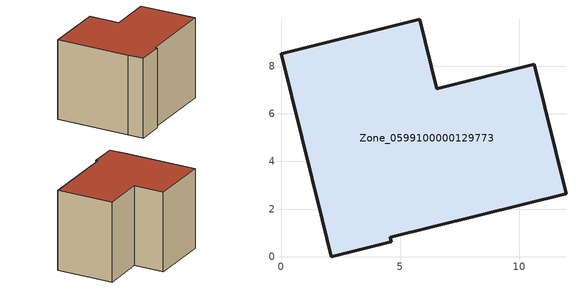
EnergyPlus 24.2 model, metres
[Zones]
Zone_0599100000129773
 floor ground (C_G): 1.73,1.55 0,8.52 5.82,9.96 6.53,7.05 10.63,8.08 11.96,2.65 4.58,0.82 4.63,0.62 2.11,0 z0
 wall outside (C_F): 4.58,0.82 11.96,2.65 10.63,8.08 6.53,7.05 5.82,9.96 0,8.52 1.73,1.55 2.11,0 4.63,0.62 4.58,0.82 z0:7.85
 roof outside (C_R): 0,8.52 1.73,1.55 2.11,0 4.63,0.62 4.58,0.82 11.96,2.65 10.63,8.08 6.53,7.05 5.82,9.96 z7.85
[BUILDING]
Pand.0599100000129773: North Axis=0; Terrain=City; Loads Convergence Tolerance Value=0.04; Temperature Convergence Tolerance Value=0.4; Solar Distribution=FullExterior; Maximum Number of Warmup Days=25; Minimum Number of Warmup Days=1
[Site:Location]
Rotterdam.The.Hague.AP_ZH_NLD Design_Conditions: Latitude=51.96; Longitude=4.45; Time Zone=1; Elevation=-4.5
[SITE:GROUNDTEMPERATURE:BUILDINGSURFACE]
18, 18, 18, 18, 18, 18, 18, 18, 18, 18, 18, 18
[MATERIAL] Thermal Absorptance=0.9; Solar Absorptance=0.7; Visible Absorptance=0.7
Name | Roughness | Thickness | Conductivity | Density | Specific Heat
G.TC.1975-1991 | MediumSmooth | 0.15 | 0.288461 | 540 | 1210
F.TC.1975-1991 | Rough | 0.3 | 0.230769 | 1920 | 840
R.TC.1975-1991 | MediumRough | 0.2 | 0.153846 | 1500 | 1000
[CONSTRUCTION]
C_G: G.TC.1975-1991
C_F: F.TC.1975-1991
C_R: R.TC.1975-1991
[ZONE]
Zone_0599100000129773: Type=1; Multiplier=1; Ceiling Height=Autocalculate; Volume=Autocalculate; Floor Area=autocalculate; Part of Total Floor Area=Yes
[ZONEINFILTRATION:DESIGNFLOWRATE]
Infil_Zone_0599100000129773: Zone or ZoneList or Space or SpaceList=Zone_0599100000129773; Schedule=AlwaysOn; Design Flow Rate Calculation Method=Flow/Area; Flow Rate per Floor Area=0.003; Constant Term Coefficient=1; Temperature Term Coefficient=0; Velocity Term Coefficient=0; Velocity Squared Term Coefficient=0
[HVACTEMPLATE:ZONE:IDEALLOADSAIRSYSTEM]
Zone_0599100000129773: Maximum Heating Supply Air Temperature=50; Minimum Cooling Supply Air Temperature=13; Maximum Heating Supply Air Humidity Ratio=0.0156; Minimum Cooling Supply Air Humidity Ratio=0.0077; Heating Limit=NoLimit; Cooling Limit=NoLimit; Dehumidification Control Type=ConstantSensibleHeatRatio; Cooling Sensible Heat Ratio=0.7; Dehumidification Setpoint=60; Humidification Control Type=None; Humidification Setpoint=30; Outdoor Air Method=None; Outdoor Air Flow Rate per Person=0.00944; Outdoor Air Flow Rate per Zone Floor Area=0; Outdoor Air Flow Rate per Zone=0; Demand Controlled Ventilation Type=None; Outdoor Air Economizer Type=NoEconomizer; Heat Recovery Type=None; Sensible Heat Recovery Effectiveness=0.7; Latent Heat Recovery Effectiveness=0.65
[ZONECONTROL:THERMOSTAT]
ThermostatControl_Zone_0599100000129773: Zone or ZoneList=Zone_0599100000129773; Control Type Schedule=DualSetpointControlType; Control 1=Thermostat_Zone_0599100000129773; Temperature Difference Between Cutout And Setpoint=0
[THERMOSTATSETPOINT:DUALSETPOINT]
Thermostat_Zone_0599100000129773: Heating Setpoint Temperature Schedule=HeatingSetpoint_Zone_0599100000129773; Cooling Setpoint Temperature Schedule=CoolingSetpoint_Zone_0599100000129773
[SCHEDULE:COMPACT]
HeatingSetpoint_Zone_0599100000129773: Through: 12/31, For: AllDays, Until: 24:00, 21
CoolingSetpoint_Zone_0599100000129773: Through: 12/31, For: AllDays, Until: 24:00, 24
DualSetpointControlType: Through: 12/31, For: AllDays, Until: 24:00, 4
AlwaysOn: Through: 12/31, For: AllDays, Until: 24:00, 1
